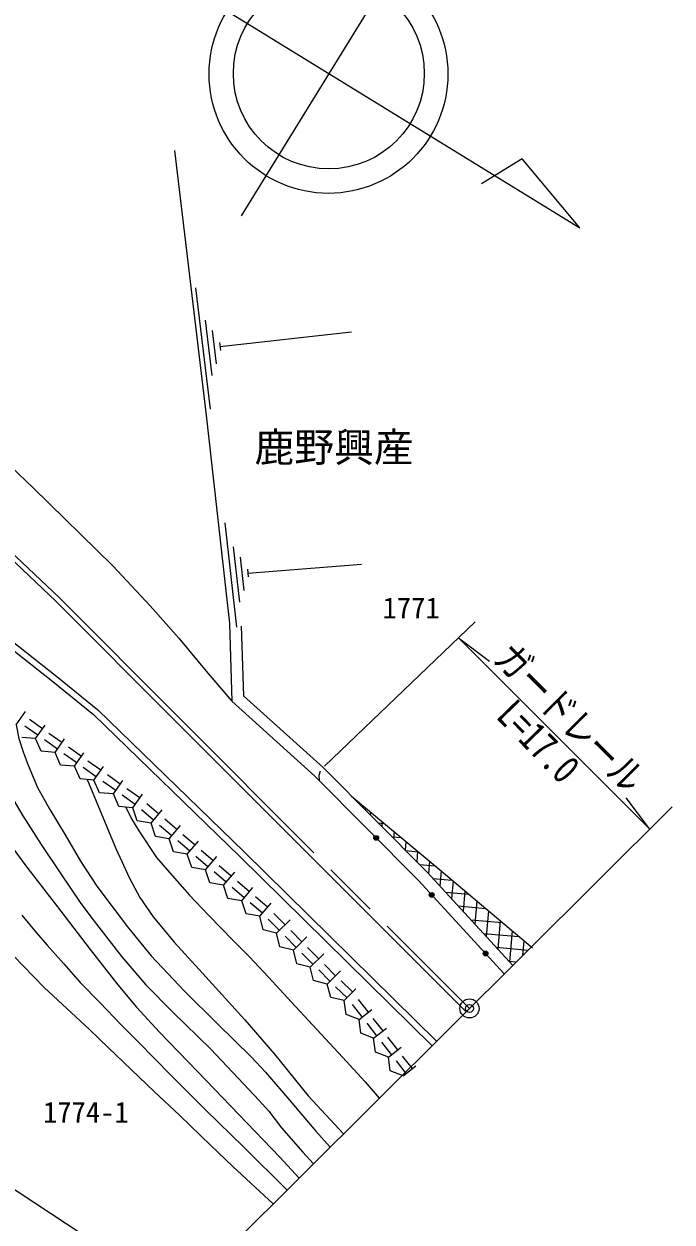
# Model space of a CAD drawing. Units: millimetres, scale not verified. Extents: x 40000 to 680000, y 20000 to 380000.
# Drawn here: x 259153 to 299876, y 243510 to 318804 of the extents above; entities that cross this region are included whole.
import ezdxf
from ezdxf.enums import TextEntityAlignment as Align

# ---------------------------------------------------------------- set-up
doc = ezdxf.new("R2010")
doc.units = ezdxf.units.MM
doc.header["$LTSCALE"] = 1000
doc.header["$PDMODE"] = 32
doc.header["$PDSIZE"] = 500
doc.linetypes.add('CHAIN', pattern=[18.5, 12, -1.5, 3.5, -1.5])
for name, color, linetype, lineweight in [('M-BGD', 7, 'Continuous', 25), ('M-BMK', 2, 'CHAIN', 13), ('M-BMK-OTRS', 5, 'Continuous', 25), ('M-BMK-ROW', 30, 'Continuous', 25), ('M-BMK-SRVR', 3, 'Continuous', 25), ('M-STR-HTXT', 7, 'Continuous', 13)]:
    doc.layers.add(name, color=color, linetype=linetype, lineweight=lineweight)
doc.layers.add('M-BMK-HTXT', color=7, linetype='Continuous')
doc.layers.add('M-OTRS', color=6, linetype='Continuous')
doc.styles.add('ＭＳ ゴシック', font='')
doc.styles.get('ＭＳ ゴシック').set_extended_font_data('MS Gothic')

msp = doc.modelspace()

# ---------------------------------------------------------------- hatches: boundary and pattern name
at = {"layer": 'M-BGD'}
for points in [[(281180, 267756, -1), (281391, 267543, -0.41421), (281179, 267543, -0.41421)], [(284671, 264177, -0.41421), (284883, 264169, -0.41421), (284874, 263957, -1)], [(288057, 260498, -0.41421), (288269, 260490, -0.41421), (288260, 260278, -1)]]:
    msp.add_hatch(color=256, dxfattribs=at).paths.add_polyline_path(points)

# ---------------------------------------------------------------- linework, layer by layer
for p, q in [((269942, 302219), (270848, 294599)), ((270546, 300189), (270959, 296713)), ((270986, 299536), (271234, 297451)), ((271467, 298536), (279736, 299456)), ((271439, 298780), (271496, 298293)), ((271777, 287454), (272516, 280890)), ((272308, 285951), (272700, 282473)), ((272744, 285296), (272979, 283209)), ((273220, 284293), (280365, 284860)), ((273192, 284536), (273247, 284049)), ((258659, 274763), (259257, 275604)), ((260316, 274506), (259501, 275085)), ((260027, 274098), (259212, 274677)), ((259882, 273894), (260480, 274735)), ((261539, 273637), (260724, 274216)), ((259882, 273894), (259010, 273962)), ((260233, 273093), (259882, 273894)), ((261250, 273229), (260434, 273809)), ((261105, 273026), (261702, 273867)), ((262762, 272768), (261947, 273347)), ((261105, 273026), (260233, 273093)), ((261456, 272224), (261105, 273026)), ((262472, 272361), (261657, 272940)), ((262328, 272157), (262925, 272998)), ((262328, 272157), (261456, 272224)), ((262678, 271356), (262328, 272157)), ((263695, 271492), (262880, 272071)), ((263985, 271900), (263170, 272479)), ((263550, 271288), (264148, 272129)), ((263550, 271288), (262678, 271356)), ((263901, 270487), (263550, 271288)), ((264918, 270623), (264103, 271202)), ((265208, 271031), (264392, 271610)), ((264773, 270419), (265371, 271261)), ((264773, 270419), (263901, 270487)), ((265124, 269618), (264773, 270419)), ((266141, 269754), (265326, 270334)), ((266430, 270162), (265615, 270741)), ((265996, 269551), (266594, 270392)), ((265996, 269551), (265124, 269618)), ((267623, 269145), (266864, 269795)), ((280178, 269909), (280171, 269837)), ((266273, 268721), (265996, 269551)), ((267298, 268765), (266539, 269416)), ((267136, 268575), (267846, 269405)), ((268763, 268170), (268003, 268820)), ((280537, 269469), (280725, 269452)), ((280920, 269290), (280904, 269099)), ((267136, 268575), (266273, 268721)), ((267413, 267746), (267136, 268575)), ((268438, 267790), (267678, 268440)), ((268275, 267600), (268986, 268430)), ((281402, 268596), (281793, 268562)), ((281663, 268671), (281636, 268361)), ((282406, 268052), (282368, 267622)), ((268275, 267600), (267413, 267746)), ((268553, 266771), (268275, 267600)), ((269578, 266815), (268818, 267465)), ((269903, 267195), (269143, 267845)), ((269415, 266625), (270125, 267455)), ((282267, 267724), (282861, 267672)), ((283148, 267433), (283100, 266884)), ((269415, 266625), (268553, 266771)), ((269692, 265795), (269415, 266625)), ((271042, 266219), (270283, 266870)), ((283133, 266851), (283929, 266782)), ((283891, 266814), (283832, 266146)), ((270555, 265650), (269692, 265795)), ((270717, 265840), (269958, 266490)), ((270555, 265650), (271265, 266479)), ((272182, 265244), (271422, 265894)), ((283998, 265979), (284997, 265891)), ((284634, 266195), (284564, 265401)), ((270832, 264820), (270555, 265650)), ((271857, 264864), (271097, 265514)), ((271694, 264674), (272405, 265504)), ((284833, 265109), (286053, 265002)), ((285376, 265574), (285292, 264611)), ((271694, 264674), (270832, 264820)), ((271972, 263845), (271694, 264674)), ((272997, 263889), (272237, 264539)), ((273322, 264269), (272562, 264919)), ((272834, 263699), (273544, 264529)), ((286118, 264947), (286019, 263820)), ((286860, 264320), (286747, 263029)), ((272834, 263699), (271972, 263845)), ((273111, 262869), (272834, 263699)), ((274136, 262914), (273377, 263564)), ((274461, 263294), (273702, 263944)), ((273974, 262724), (274684, 263554)), ((285631, 264242), (287104, 264114)), ((287602, 263693), (287475, 262239)), ((273974, 262724), (273111, 262869)), ((275563, 262187), (274858, 262897)), ((286428, 263376), (288156, 263225)), ((288344, 263066), (288202, 261448)), ((274183, 261874), (273974, 262724)), ((275208, 261835), (274503, 262545)), ((275030, 261659), (275874, 262496)), ((287226, 262509), (289207, 262336)), ((289086, 262439), (288930, 260658)), ((275030, 261659), (274183, 261874)), ((275239, 260809), (275030, 261659)), ((276264, 260770), (275560, 261480)), ((276619, 261122), (275915, 261832)), ((276087, 260594), (276930, 261431)), ((288023, 261643), (290259, 261447)), ((289828, 261812), (289657, 259867)), ((276087, 260594), (275239, 260809)), ((276295, 259745), (276087, 260594)), ((277675, 260057), (276971, 260767)), ((288821, 260776), (290831, 260600)), ((290569, 261185), (290489, 260260)), ((277320, 259705), (276616, 260415)), ((277143, 259529), (277987, 260366)), ((289618, 259910), (290095, 259868)), ((277143, 259529), (276295, 259745)), ((277352, 258680), (277143, 259529)), ((278377, 258640), (277673, 259350)), ((278732, 258992), (278028, 259702)), ((278199, 258464), (279043, 259301)), ((278199, 258464), (277352, 258680)), ((278431, 257621), (278199, 258464)), ((279456, 257608), (278734, 258299)), ((279802, 257970), (279079, 258661)), ((279284, 257428), (278431, 257621)), ((279284, 257428), (279998, 258175)), ((279390, 256560), (279284, 257428)), ((280403, 256398), (279788, 257187)), ((280797, 256705), (280183, 257494)), ((280206, 256244), (281013, 256873)), ((280206, 256244), (279390, 256560)), ((280312, 255376), (280206, 256244)), ((281325, 255215), (280710, 256004)), ((281719, 255522), (281105, 256311)), ((281127, 255061), (280312, 255376)), ((281127, 255061), (281934, 255690)), ((281233, 254193), (281127, 255061)), ((282247, 254032), (281632, 254820)), ((282641, 254339), (282026, 255128)), ((282049, 253878), (282856, 254507)), ((282049, 253878), (281233, 254193)), ((282155, 253010), (282049, 253878)), ((283563, 253156), (282948, 253944)), ((282971, 252695), (282155, 253010)), ((283168, 252848), (282554, 253637)), ((282971, 252695), (283778, 253323))]:
    msp.add_line(p, q, dxfattribs=at)
for points in [[(214726, 319469), (216496, 318723), (218349, 317901), (221196, 316532), (222571, 315794), (224634, 314662), (234442, 309233), (235305, 308728), (236188, 308167), (236811, 307744), (238697, 306420), (244581, 302392), (249935, 298624), (252008, 296913), (254097, 295006), (259741, 289645), (264741, 284757), (267089, 282232), (268884, 280203), (270707, 277996), (272205, 276250), (277434, 271532), (283936, 264976), (289334, 259111)], [(202785, 315756), (204439, 315344), (206625, 314753), (208587, 314068), (210032, 313468), (211493, 312800), (213572, 311673), (215877, 310226), (218388, 308324), (222002, 305405), (224364, 303797), (230309, 299911), (234648, 297077), (239128, 293981), (243844, 290650), (245577, 289365), (257139, 280496), (260958, 277472), (263522, 275409), (272714, 266483), (284794, 254591)], [(202872, 316147), (204540, 315731), (206743, 315136), (208730, 314442), (210191, 313834), (211671, 313158), (213774, 312019), (216105, 310555), (218635, 308639), (222241, 305727), (224586, 304129), (230528, 300246), (234871, 297409), (239358, 294309), (244078, 290974), (245818, 289685), (257385, 280811), (261208, 277785), (263787, 275709), (272994, 266769), (285077, 254873)], [(268612, 310858), (270615, 294020), (272067, 281124), (272205, 276250)], [(241476, 287474), (242055, 286260), (242851, 284548), (243790, 282774), (246102, 278221), (247735, 275259), (249201, 272683), (251016, 269796), (252810, 267152), (254739, 264558), (256123, 262844), (257660, 261093), (258472, 260255), (260430, 258257), (263274, 255617), (264459, 254468), (267329, 251714), (268957, 250199), (270899, 248320), (272285, 246997), (274816, 244658)], [(249877, 281181), (250709, 279350), (251611, 277629), (252998, 275064), (253670, 273822), (254433, 272644), (255566, 270969), (257370, 268455), (259325, 265817), (261464, 263044), (263304, 260645), (265050, 258426), (266217, 257017), (267665, 255450), (270070, 252955), (275240, 247589), (276440, 246274)], [(272808, 280949), (272948, 276589), (277952, 272075), (284479, 265494), (289886, 259619)], [(254627, 277516), (255226, 275961), (255955, 274395), (257501, 271675), (259085, 269040), (260225, 267246), (261480, 265390), (262689, 263584), (263345, 262700), (265299, 260183), (266812, 258412), (268485, 256724), (270890, 254365), (272620, 252542), (273930, 251142), (274540, 250477), (275330, 249427), (276685, 247892), (277340, 247170)], [(258659, 274763), (258835, 273905), (259104, 273065), (259421, 272228), (260001, 270820), (260780, 269435), (261746, 267839), (262701, 266188), (263728, 264608), (265649, 262056), (267142, 260247), (269248, 258019), (271319, 255960), (273437, 253890), (274326, 252934), (275983, 251008), (277491, 249231), (278395, 248220)], [(277768, 271853), (277674, 271582), (277694, 271270)], [(263114, 271322), (264924, 266983), (265794, 265123), (266438, 263901), (267268, 262683), (268593, 261104), (270363, 259141), (273028, 256224), (274891, 254065), (277019, 251442), (279240, 249062)], [(265560, 269584), (265904, 268852), (266373, 268104), (267490, 266416), (268329, 265446), (269546, 264055), (270752, 262797), (272327, 261179), (273335, 260176), (274524, 258908), (275967, 257327), (279175, 253868), (280596, 252311), (281479, 251290)], [(279733, 270279), (285233, 265695), (291100, 260736)], [(259023, 262796), (259929, 261696), (260611, 260901), (261659, 259741), (262684, 258562), (263938, 257296), (265217, 255951), (266346, 254813), (268387, 252732), (270578, 250549), (272946, 248235), (275683, 245520)]]:
    msp.add_lwpolyline(points, dxfattribs=at)
for centre in [(281285, 267649), (284773, 264067), (288159, 260388)]:
    msp.add_circle(centre, 150, dxfattribs=at)
at = {"layer": 'M-BMK'}
msp.add_lwpolyline([(203038, 319454), (206955, 318543), (210511, 317445), (212866, 316592), (216588, 314809), (219972, 312844), (223422, 310613), (227887, 307535), (241575, 298564), (248329, 293946), (251018, 291921), (255455, 288346), (261364, 282750), (268895, 275201), (287147, 256933)], dxfattribs=at)
at = {"layer": 'M-BMK-OTRS'}
msp.add_line((267991, 237864), (299876, 269605), dxfattribs=at)
at = {"layer": 'M-BMK-ROW'}
msp.add_lwpolyline([(227868, 307188), (241408, 298315), (248154, 293703), (250833, 291685), (255258, 288120), (261155, 282536), (268682, 274989), (286934, 256721)], dxfattribs=at)
at = {"layer": 'M-BMK-SRVR'}
for p, q in [((283813, 324636), (272807, 306751)), ((265961, 323293), (294091, 305983)), ((290463, 310336), (287911, 308758)), ((294091, 305983), (290463, 310336))]:
    msp.add_line(p, q, dxfattribs=at)
for centre, radius in [((278288, 315658), 7500), ((278310, 315694), 6000), ((287147, 256933), 600)]:
    msp.add_circle(centre, radius, dxfattribs=at)
at = {"layer": 'M-OTRS'}
msp.add_point((287147, 256933), dxfattribs=at)
at = {"layer": 'M-STR-HTXT'}
for p, q in [((287500, 281237), (278044, 272164)), ((286455, 280234), (298472, 268207)), ((286455, 280234), (288415, 278756)), ((298472, 268207), (296996, 270169))]:
    msp.add_line(p, q, dxfattribs=at)
msp.add_lwpolyline([(201668, 283000), (203980, 281504), (208360, 278485), (222104, 269478), (227913, 265507), (229595, 264391), (233485, 261894), (238914, 258259), (247697, 252721), (268888, 238757)], dxfattribs=at)

# ---------------------------------------------------------------- texts
at = {"layer": 'M-BMK-HTXT', "style": 'ＭＳ ゴシック'}
for s, height, p in [('鹿野興産', 1833, (278639, 292205)), ('1771', 1320, (283482, 282107)), ('1774-1', 1320, (263043, 250410))]:
    msp.add_text(s, height=height, dxfattribs=at).set_placement(p, align=Align.MIDDLE_CENTER)
at = {"layer": 'M-STR-HTXT', "style": 'ＭＳ ゴシック', "width": 0.8}
msp.add_text('ガードレール', height=1833, rotation=314.976, dxfattribs=at).set_placement((292427, 274184), align=Align.BOTTOM_CENTER)
msp.add_text('L=17.0', height=1833, rotation=314.23, dxfattribs=at).set_placement((292148, 274372), align=Align.TOP_CENTER)

doc.saveas('drawing.dxf')
